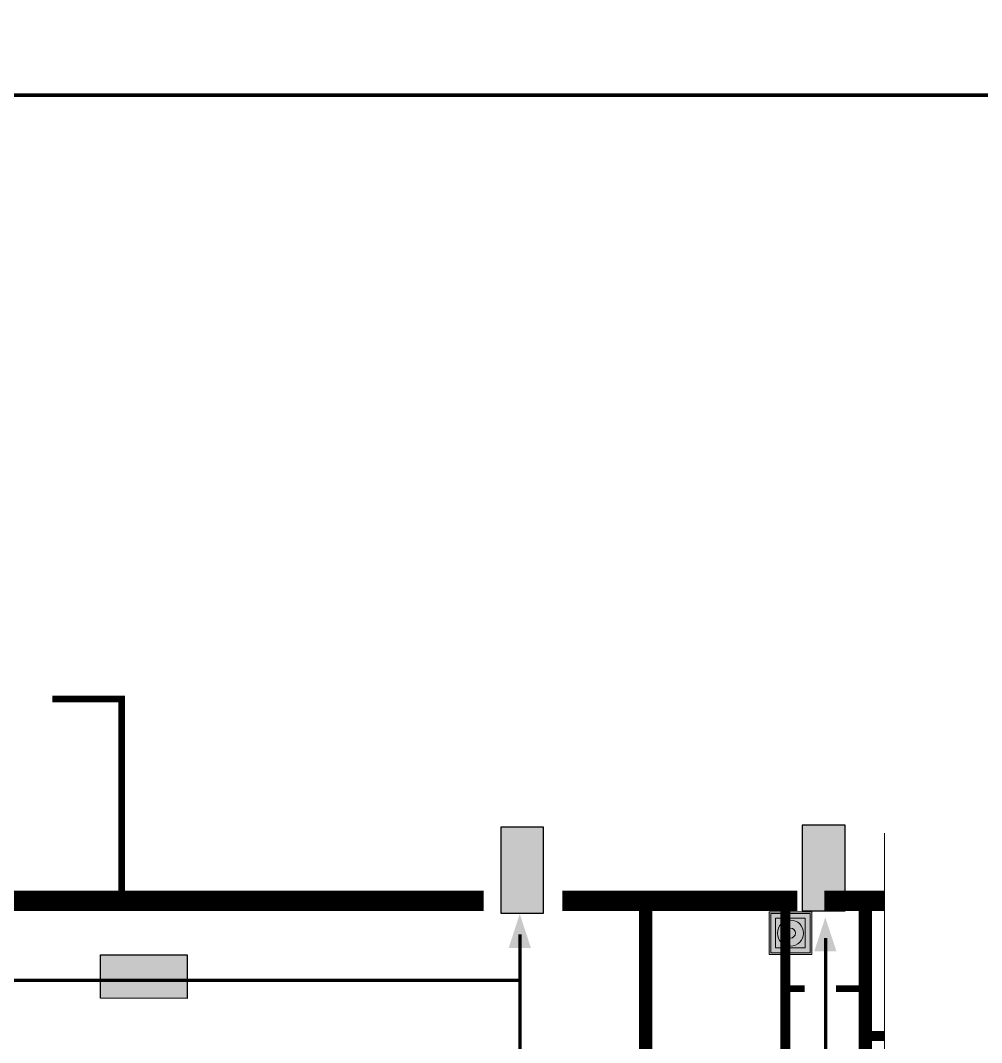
# Model space of a CAD drawing. Header units: millimetres. Extents: x 13114 to 67229, y 22859 to 38520.
# Drawn here: x 19578.2 to 19758.9, y 30719 to 30911.3 of the extents above; entities that cross this region are included whole.
import ezdxf

# ---------------------------------------------------------------- set-up
doc = ezdxf.new("R2010")
doc.units = ezdxf.units.MM
doc.layers.add('План_Штампы', color=7, linetype='Continuous')

# ---------------------------------------------------------------- blocks, each defined once
blk = doc.blocks.new('A$C54414219')
at = {"true_color": 0xffffff}
h = blk.add_hatch(color=7, dxfattribs=at)
h.paths.add_polyline_path([(2.39, -9.45), (2.39, -18.3), (11.23, -18.3), (11.23, -9.45)], flags=0)
h.paths.add_polyline_path([(10.71, -13.87, -1), (2.92, -13.87, -1)], flags=0)
h.paths.add_polyline_path([(8.3, -13.87, -1), (5.33, -13.87, -1)], flags=0)
h.paths.add_polyline_path([(0.41, -7.47), (0.41, -20.27), (13.21, -20.27), (13.21, -7.47)])
h.paths.add_polyline_path([(0.92, -19.77), (12.71, -19.77), (12.71, -7.98), (0.92, -7.98)], flags=16)
h.paths.add_polyline_path([(11.23, -9.45), (11.23, -18.3), (2.39, -18.3), (2.39, -9.45)], flags=0)
at = {"lineweight": 5}
h = blk.add_hatch(color=242, dxfattribs=at)
h.paths.add_polyline_path([(12.71, -7.98), (0.92, -7.98), (0.92, -19.77), (12.71, -19.77)])
h.paths.add_polyline_path([(11.23, -18.3), (2.39, -18.3), (2.39, -9.45), (11.23, -9.45)], flags=16)
h.paths.add_polyline_path([(10.71, -13.87, -1), (2.92, -13.87, -1)], flags=0)
h.paths.add_polyline_path([(8.3, -13.87, -1), (5.33, -13.87, -1)], flags=0)
at = {"true_color": 0xffffff}
h = blk.add_hatch(color=7, dxfattribs=at)
h.paths.add_polyline_path([(2.39, -9.45), (2.39, -18.3), (11.23, -18.3), (11.23, -9.45)])
h.paths.add_polyline_path([(10.71, -13.87, -1), (2.92, -13.87, -1)], flags=16)
h.paths.add_polyline_path([(8.3, -13.87, -1), (5.33, -13.87, -1)], flags=0)
at = {"lineweight": 5}
h = blk.add_hatch(color=242, dxfattribs=at)
h.paths.add_polyline_path([(2.92, -13.87, 1), (10.71, -13.87, 1)])
h.paths.add_polyline_path([(8.3, -13.87, -1), (5.33, -13.87, -1)], flags=16)
at = {"color": 242, "lineweight": 5}
for p, q in [((0.41, -20.27), (0.41, -7.47)), ((0.41, -7.47), (13.21, -7.47)), ((0.41, -7.47), (13.21, -7.47)), ((13.21, -20.27), (13.21, -7.47)), ((0.41, -20.27), (13.21, -20.27))]:
    blk.add_line(p, q, dxfattribs=at)
for points in [[(0.92, -7.98), (12.71, -7.98), (12.71, -19.77), (0.92, -19.77)], [(2.39, -9.45), (11.23, -9.45), (11.23, -18.3), (2.39, -18.3)]]:
    blk.add_lwpolyline(points, close=True, dxfattribs=at)
for radius in [3.89, 1.49]:
    blk.add_circle((6.81, -13.87), radius, dxfattribs=at)
blk = doc.blocks.new('A$C32E8229D')
at = {"true_color": 0xffffff}
blk.add_hatch(color=7, dxfattribs=at).paths.add_polyline_path([(0, 0), (0, -8), (16, -8), (16, 0)])
h = blk.add_hatch(color=126)
h.paths.add_polyline_path([(0.2, -0.2), (15.8, -0.2), (15.8, -7.8), (0.2, -7.8)])
h.paths.add_polyline_path([(13.49, -2.05), (12.08, -2.05), (11.37, -2.63, 0.162397), (11.29, -2.84), (11.29, -3.63), (10.35, -3.63), (10.35, -4.05), (11.68, -4.05), (11.68, -3.48), (12.26, -4.28), (11.29, -5.1), (11.29, -6.78), (11.85, -6.78), (11.85, -5.44), (12.8, -4.64), (12.8, -5.94), (14.46, -5.94), (14.46, -5.39), (13.45, -5.39), (13.45, -3.97), (12.46, -2.59), (13.15, -2.59), (13.69, -3.34), (14.18, -3)], flags=16)
h.paths.add_polyline_path([(10.74, -1.82, 1), (11.8, -1.82, 1)], flags=16)
h.paths.add_polyline_path([(9.39, -3.59), (5.99, -3.59), (6.56, -3.03), (5.91, -3.03), (5.1, -3.83), (5.91, -4.64), (6.56, -4.64), (5.99, -4.09), (9.39, -4.09)], flags=16)
h.paths.add_polyline_path([(4.29, -1.08), (1.72, -1.08), (1.72, -6.6), (4.29, -6.6)], flags=16)
at = {"color": 126}
blk.add_lwpolyline([(16, -8), (0, -8), (0, 0), (16, 0)], close=True, dxfattribs=at)
blk = doc.blocks.new('A$C7B4425F7')
at = {"true_color": 0xffffff}
blk.add_hatch(color=7, dxfattribs=at).paths.add_polyline_path([(0, 0), (-16, 0), (-16, -8), (0, -8)])
h = blk.add_hatch(color=126)
h.paths.add_polyline_path([(-0.2, -0.2), (-15.8, -0.2), (-15.8, -7.8), (-0.2, -7.8)])
h.paths.add_polyline_path([(-11.76, -2.03), (-11.76, -3.66), (-11.17, -3.66, -0.568275), (-11.17, -6.18), (-12.58, -6.18), (-12.58, -2.03)], flags=16)
h.paths.add_polyline_path([(-13.33, -4.12, -0.495768), (-13.59, -6.18), (-15.03, -6.18), (-15.03, -2.03), (-13.59, -2.03, -0.487973)], flags=16)
h.paths.add_polyline_path([(-10.25, -2.03), (-9.48, -2.03), (-9.48, -6.18), (-10.25, -6.18)], flags=16)
h.paths.add_polyline_path([(-13.84, -3.69), (-14.24, -3.69), (-14.24, -3.03), (-13.9, -3.03, -0.692621)], flags=0)
h.paths.add_polyline_path([(-9.15, -2.03), (-8.4, -2.03), (-8.04, -3.07), (-7.68, -2.03), (-6.93, -2.03), (-7.64, -4.1), (-6.93, -6.18), (-7.68, -6.18), (-8.04, -5.14), (-8.4, -6.18), (-9.15, -6.18), (-8.44, -4.1)], flags=16)
h.paths.add_polyline_path([(-11.76, -4.46), (-11.42, -4.46, -0.692621), (-11.36, -5.12), (-11.76, -5.12)], flags=0)
h.paths.add_polyline_path([(-13.9, -5.2), (-14.24, -5.2), (-14.24, -4.55), (-13.84, -4.55, -0.708038)], flags=0)
edge = h.paths.add_edge_path(flags=16)
edge.add_ellipse((-5.51, -4.08), major_axis=(0, 2.05), ratio=0.586184, start_angle=0, end_angle=360)
edge = h.paths.add_edge_path(flags=0)
edge.add_ellipse((-5.51, -4.08), major_axis=(0, 1.14), ratio=0.454828, start_angle=0, end_angle=360)
h.paths.add_polyline_path([(-4.13, -4.96, 0.377264), (-3.48, -4.52, 0.0555), (-3.16, -2.03), (-1.66, -2.03), (-1.66, -4.96), (-0.96, -4.96), (-0.96, -7.01), (-1.75, -7.01), (-1.75, -6.18), (-3.3, -6.18), (-3.3, -7.02), (-4.13, -7.02)], flags=16)
h.paths.add_polyline_path([(-2.73, -2.91), (-2.28, -2.91), (-2.28, -4.96), (-3.05, -4.96, 0.079136)], flags=0)
at = {"color": 126}
blk.add_lwpolyline([(-16, -8), (0, -8), (0, 0), (-16, 0)], close=True, dxfattribs=at)

msp = doc.modelspace()

# ---------------------------------------------------------------- linework, layer by layer
at = {"color": 1, "lineweight": 100}
for points in [[(19339.68, 31292.29), (19939.68, 31292.29), (19939.68, 30897.29), (19339.68, 30897.29)], [(19339.68, 30897.29), (19939.68, 30897.29), (19939.68, 30502.29), (19339.68, 30502.29)]]:
    msp.add_lwpolyline(points, close=True, dxfattribs=at)
at = {"lineweight": 0}
for points, const_width in [([(19597.25, 30745.15), (19597.25, 30783.68), (19584.22, 30783.68)], 1.26), ([(19572.22, 30745.71), (19665.28, 30745.71)], 3.78), ([(19680.12, 30745.71), (19724.3, 30745.71)], 3.78), ([(19729.36, 30745.71), (19740.71, 30745.71)], 3.78), ([(19675.34, 30670.31), (19695.78, 30670.31), (19695.78, 30745.53)], 2.52), ([(19722.03, 30745.48), (19722.03, 30692.12)], 1.89), ([(19737.08, 30665.51), (19737.08, 30744.43)], 2.52), ([(19725.7, 30729.2), (19722.15, 30729.2)], 1.26), ([(19736.89, 30729.2), (19731.57, 30729.2)], 1.26), ([(19740.71, 30720.27), (19737.05, 30720.27)], 1.89)]:
    msp.add_lwpolyline(points, dxfattribs=dict(at, const_width=const_width))
msp.add_lwpolyline([(19740.71, 30758.45), (19740.71, 30546.56)], dxfattribs=at)
at = {"color": 126, "lineweight": 100, "true_color": 0x008754}
for points in [[(19694.19, 30653.88), (19672.14, 30653.88), (19672.14, 30739.39)], [(19729.56, 30738.7), (19729.56, 30584.07)], [(19442.06, 30704.97), (19459.55, 30704.97), (19473.15, 30730.78), (19672.14, 30730.78)]]:
    msp.add_lwpolyline(points, dxfattribs=at)
at = {"layer": 'План_Штампы', "color": 126, "true_color": 0x008754}
for points in [[(19674.19, 30736.85), (19670.02, 30736.86), (19672.09, 30743.26)], [(19731.65, 30736.19), (19727.48, 30736.2), (19729.55, 30742.6)]]:
    msp.add_solid(points, dxfattribs=at)

# ---------------------------------------------------------------- block references
at = {"xscale": 0.6300000000000001, "yscale": 0.6300000000000001, "zscale": 0.6300000000000001, "rotation": 180}
msp.add_blockref('A$C54414219', (19727.29, 30730.89), dxfattribs=at)
at = {"layer": 'План_Штампы', "xscale": 1.008, "yscale": 1.008, "zscale": 1.008, "rotation": 90}
for p in [(19668.52, 30759.54), (19725.22, 30759.92)]:
    msp.add_blockref('A$C7B4425F7', p, dxfattribs=at)
at = {"layer": 'План_Штампы', "color": 126, "true_color": 0x008754, "xscale": 1.020610974797569, "yscale": 1.020610974797569, "zscale": 1.020610974797569, "rotation": 179.9978653237145}
msp.add_blockref('A$C32E8229D', (19609.55, 30727.36), dxfattribs=at)

doc.saveas('drawing.dxf')
